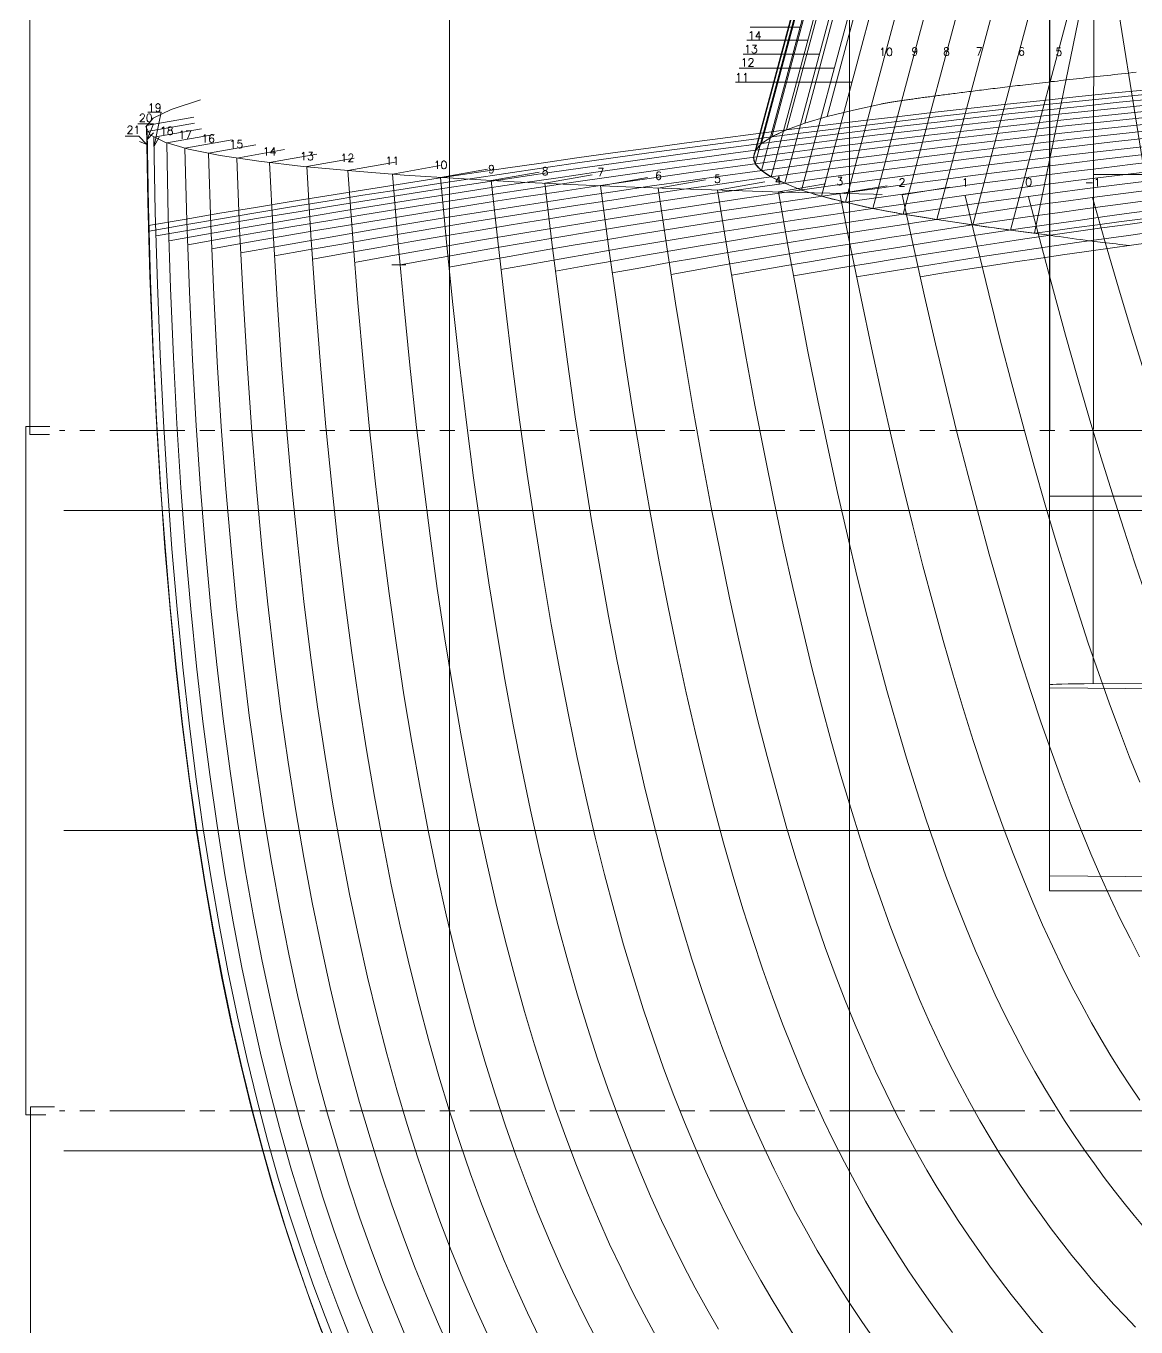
# Model space of a CAD drawing. Extents: x -3086 to 3308, y -97 to 4301.
# Drawn here: x -3029 to -1642, y 1430 to 3055 of the extents above; entities that cross this region are included whole.
import ezdxf
from ezdxf.enums import TextEntityAlignment as Align

# ---------------------------------------------------------------- set-up
doc = ezdxf.new("R2010")
doc.units = 0
doc.header["$LTSCALE"] = 3
doc.header["$MEASUREMENT"] = 0
doc.linetypes.add('CENTER', pattern=[50, 31.25, -6.25, 6.25, -6.25])
doc.layers.get('0').update_dxf_attribs({"linetype": 'CONTINUOUS'})
for name, color, linetype in [('-1', 7, 'CONTINUOUS'), ('1', 7, 'CONTINUOUS'), ('10', 7, 'CONTINUOUS'), ('11', 7, 'CONTINUOUS'), ('12', 7, 'CONTINUOUS'), ('13', 7, 'CONTINUOUS'), ('14', 7, 'CONTINUOUS'), ('15', 7, 'CONTINUOUS'), ('16', 7, 'CONTINUOUS'), ('17', 7, 'CONTINUOUS'), ('18', 7, 'CONTINUOUS'), ('19', 7, 'CONTINUOUS'), ('2', 7, 'CONTINUOUS'), ('20', 7, 'CONTINUOUS'), ('21', 7, 'CONTINUOUS'), ('22', 7, 'CONTINUOUS'), ('23', 7, 'CONTINUOUS'), ('3', 7, 'CONTINUOUS'), ('4', 7, 'CONTINUOUS'), ('5', 7, 'CONTINUOUS'), ('6', 7, 'CONTINUOUS'), ('7', 7, 'CONTINUOUS'), ('8', 7, 'CONTINUOUS'), ('9', 7, 'CONTINUOUS'), ('CENTER', 1, 'CENTER'), ('P1', 1, 'CONTINUOUS'), ('P3', 7, 'CONTINUOUS'), ('P5', 3, 'CONTINUOUS')]:
    doc.layers.add(name, color=color, linetype=linetype)
doc.styles.get("Standard").update_dxf_attribs({"font": 'SIMPLEX'})

msp = doc.modelspace()

# ---------------------------------------------------------------- linework, layer by layer
at = {"layer": '-1', "lineweight": 0, "elevation": -20650}
msp.add_lwpolyline([(-1696.5, 2841.1), (-1680, 2783.5), (-1663.8, 2728.3), (-1647.9, 2675.3), (-1632.3, 2624.7)], dxfattribs=at)
at = {"lineweight": 0, "elevation": -20250}
msp.add_lwpolyline([(-1776.2, 2841.9), (-1760.6, 2781.9), (-1745.2, 2724.3), (-1730, 2669.1), (-1715, 2616.3), (-1700.3, 2565.6), (-1685.8, 2517.2), (-1671.5, 2470.9), (-1657.3, 2426.7), (-1643.4, 2384.4), (-1629.6, 2344.1)], dxfattribs=at)
at = {"layer": '1', "lineweight": 0, "elevation": -19850}
msp.add_lwpolyline([(-1855.4, 2843.1), (-1840.6, 2780.7), (-1826, 2720.8), (-1811.6, 2663.4), (-1797.3, 2608.4), (-1783.2, 2555.7), (-1769.2, 2505.2), (-1755.4, 2456.9), (-1741.7, 2410.8), (-1728.2, 2366.7), (-1714.8, 2324.6), (-1701.6, 2284.4), (-1688.5, 2246.2), (-1675.5, 2209.7), (-1662.7, 2175), (-1649.9, 2141.9), (-1637.3, 2110.5)], dxfattribs=at)
at = {"layer": '10', "lineweight": 0}
msp.add_line((-2511.4, 2866, -16250), (-2452.4, 2876.6, -16250), dxfattribs=at)
at = {"layer": '10', "lineweight": 0, "elevation": -16250}
msp.add_lwpolyline([(-2511.4, 2866), (-2503.7, 2785.1), (-2495.8, 2707.3), (-2487.5, 2632.3), (-2478.8, 2560.1), (-2469.9, 2490.7), (-2460.6, 2423.9), (-2451, 2359.8), (-2441.1, 2298.2), (-2431, 2239), (-2420.5, 2182.2), (-2409.8, 2127.7), (-2398.8, 2075.4), (-2387.5, 2025.3), (-2376, 1977.2), (-2364.2, 1931.1), (-2352.2, 1886.9), (-2340, 1844.6), (-2327.6, 1804), (-2314.9, 1765.1), (-2302, 1727.9), (-2289, 1692.1), (-2275.7, 1657.9), (-2262.3, 1625), (-2248.7, 1593.4), (-2235, 1563), (-2221, 1533.9), (-2207, 1505.8), (-2192.8, 1478.7), (-2178.4, 1452.5), (-2164, 1427.2)], dxfattribs=at)
at = {"layer": '10', "lineweight": 0}
msp.add_arc((0, -10966.4, -16250), 13946.4, 90, 100.32877, dxfattribs=at)
at = {"layer": '11', "lineweight": 0}
for p, q in [((-2035, 2842.7, -15850), (-1945.5, 3176.8, -15850)), ((-2571.3, 2870.2, -15850), (-2511.8, 2880.9, -15850)), ((-2554.6, 2757, -15850), (-2572.2, 2757, -15850))]:
    msp.add_line(p, q, dxfattribs=at)
at = {"layer": '11', "lineweight": 0, "elevation": -15850}
msp.add_lwpolyline([(-2571.3, 2870.2), (-2564.5, 2787.6), (-2557.2, 2708), (-2549.6, 2631.4), (-2541.6, 2557.6), (-2533.2, 2486.6), (-2524.4, 2418.3), (-2515.3, 2352.7), (-2505.8, 2289.6), (-2496, 2229), (-2485.8, 2170.8), (-2475.3, 2114.9), (-2464.5, 2061.2), (-2453.4, 2009.7), (-2442, 1960.4), (-2430.4, 1913), (-2418.4, 1867.6), (-2406.2, 1824), (-2393.7, 1782.3), (-2381, 1742.2), (-2368, 1703.8), (-2354.8, 1666.9), (-2341.4, 1631.5), (-2327.7, 1597.5), (-2313.9, 1564.8), (-2299.9, 1533.4), (-2285.7, 1503.2), (-2271.4, 1474), (-2256.8, 1445.9), (-2242.2, 1418.7)], dxfattribs=at)
at = {"layer": '11', "lineweight": 0}
msp.add_arc((0, -11331.6, -15850), 14319.6, 90, 100.30539, dxfattribs=at)
at = {"layer": '12', "lineweight": 0}
for p, q in [((-2060, 2850.4, -15450), (-1971, 3182.5, -15450)), ((-2627.1, 2874.7, -15450), (-2568, 2885.3, -15450))]:
    msp.add_line(p, q, dxfattribs=at)
at = {"layer": '12', "lineweight": 0, "elevation": -15450}
msp.add_lwpolyline([(-2627.1, 2874.7), (-2621.1, 2790.4), (-2614.6, 2709.3), (-2607.7, 2631.1), (-2600.3, 2555.8), (-2592.5, 2483.3), (-2584.2, 2413.5), (-2575.6, 2346.4), (-2566.5, 2281.9), (-2557, 2219.9), (-2547.1, 2160.4), (-2536.9, 2103.1), (-2526.3, 2048.2), (-2515.4, 1995.5), (-2504.1, 1944.8), (-2492.5, 1896.3), (-2480.5, 1849.6), (-2468.3, 1804.9), (-2455.8, 1762), (-2443, 1720.8), (-2429.9, 1681.2), (-2416.6, 1643.3), (-2403, 1606.8), (-2389.2, 1571.7), (-2375.1, 1538), (-2360.8, 1505.6), (-2346.4, 1474.3), (-2331.7, 1444.2), (-2316.9, 1415)], dxfattribs=at)
at = {"layer": '12', "lineweight": 0}
msp.add_arc((0, -11650.4, -15450), 14646.4, 90, 100.29943, dxfattribs=at)
at = {"layer": '13', "lineweight": 0}
for p, q in [((-2081, 2858.8, -15050), (-1806.6, 3882.8, -15050)), ((-2678.4, 2879.6, -15050), (-2619.3, 2890.2, -15050))]:
    msp.add_line(p, q, dxfattribs=at)
at = {"layer": '13', "lineweight": 0, "elevation": -15050}
msp.add_lwpolyline([(-2678.4, 2879.6), (-2673.3, 2793.8), (-2667.5, 2711.1), (-2661.3, 2631.4), (-2654.5, 2554.6), (-2647.3, 2480.7), (-2639.5, 2409.5), (-2631.3, 2341.1), (-2622.7, 2275.2), (-2613.5, 2211.9), (-2604, 2151), (-2594, 2092.6), (-2583.6, 2036.4), (-2572.8, 1982.4), (-2561.6, 1930.6), (-2550.1, 1880.9), (-2538.2, 1833.1), (-2525.9, 1787.2), (-2513.4, 1743.2), (-2500.5, 1700.9), (-2487.3, 1660.3), (-2473.8, 1621.3), (-2460.1, 1583.8), (-2446, 1547.8), (-2431.8, 1513.1), (-2417.3, 1479.6), (-2402.5, 1447.4), (-2387.6, 1416.3)], dxfattribs=at)
at = {"layer": '13', "lineweight": 0}
msp.add_arc((0, -11981.3, -15050), 14985.3, 90, 100.26813, dxfattribs=at)
at = {"layer": '14', "lineweight": 0}
for p, q in [((-2098, 2866.8, -14650), (-1825, 3885.7, -14650)), ((-2724.9, 2884.8, -14650), (-2665.9, 2895.3, -14650))]:
    msp.add_line(p, q, dxfattribs=at)
at = {"layer": '14', "lineweight": 0, "elevation": -14650}
msp.add_lwpolyline([(-2724.9, 2884.8), (-2720.5, 2797.5), (-2715.5, 2713.4), (-2709.9, 2632.2), (-2703.8, 2554.1), (-2697.1, 2478.8), (-2689.8, 2406.3), (-2682.1, 2336.5), (-2673.8, 2269.4), (-2665, 2204.9), (-2655.7, 2142.8), (-2645.9, 2083.1), (-2635.7, 2025.8), (-2625.1, 1970.6), (-2614, 1917.7), (-2602.6, 1866.9), (-2590.7, 1818), (-2578.4, 1771.1), (-2565.8, 1726), (-2552.8, 1682.7), (-2539.5, 1641.1), (-2525.9, 1601.1), (-2512, 1562.6), (-2497.8, 1525.6), (-2483.3, 1490), (-2468.5, 1455.6), (-2453.5, 1422.5)], dxfattribs=at)
at = {"layer": '14', "lineweight": 0}
msp.add_arc((0, -12319.5, -14650), 15330.5, 90, 100.21499, dxfattribs=at)
at = {"layer": '15', "lineweight": 0}
for p, q in [((-2110, 2874.8, -14250), (-1838.4, 3888.5, -14250)), ((-2766, 2890.4, -14250), (-2706.5, 2901, -14250))]:
    msp.add_line(p, q, dxfattribs=at)
at = {"layer": '15', "lineweight": 0, "elevation": -14250}
msp.add_lwpolyline([(-2766, 2890.4), (-2762.4, 2801.7), (-2758.1, 2716.2), (-2753.1, 2633.7), (-2747.6, 2554.2), (-2741.4, 2477.6), (-2734.6, 2403.9), (-2727.2, 2332.9), (-2719.3, 2264.6), (-2710.8, 2198.8), (-2701.7, 2135.6), (-2692.2, 2074.8), (-2682.2, 2016.3), (-2671.7, 1960.1), (-2660.7, 1906.1), (-2649.2, 1854.2), (-2637.4, 1804.3), (-2625.1, 1756.4), (-2612.4, 1710.4), (-2599.4, 1666.1), (-2586, 1623.5), (-2572.2, 1582.6), (-2558.1, 1543.2), (-2543.7, 1505.3), (-2529, 1468.8), (-2514, 1433.6), (-2498.7, 1399.6)], dxfattribs=at)
at = {"layer": '15', "lineweight": 0}
msp.add_arc((0, -12598.1, -14250), 15616.1, 90, 100.18335, dxfattribs=at)
at = {"layer": '16', "lineweight": 0}
for p, q in [((-2117.9, 2883.3, -13850), (-1847.8, 3891.4, -13850)), ((-2801.5, 2896.4, -13850), (-2742.3, 2906.9, -13850))]:
    msp.add_line(p, q, dxfattribs=at)
at = {"layer": '16', "lineweight": 0, "elevation": -13850}
msp.add_lwpolyline([(-2801.5, 2896.4), (-2798.5, 2806.3), (-2794.8, 2719.5), (-2790.4, 2635.7), (-2785.3, 2555), (-2779.6, 2477.2), (-2773.2, 2402.3), (-2766.2, 2330.1), (-2758.5, 2260.6), (-2750.3, 2193.7), (-2741.5, 2129.4), (-2732.1, 2067.5), (-2722.3, 2008), (-2711.8, 1950.8), (-2700.9, 1895.8), (-2689.5, 1842.9), (-2677.6, 1792.1), (-2665.3, 1743.2), (-2652.6, 1696.3), (-2639.4, 1651.1), (-2625.9, 1607.6), (-2612, 1565.8), (-2597.7, 1525.6), (-2583.1, 1486.9), (-2568.2, 1449.5), (-2552.9, 1413.5)], dxfattribs=at)
at = {"layer": '16', "lineweight": 0}
msp.add_arc((0, -12874.4, -13850), 15899.4, 90, 100.13302, dxfattribs=at)
at = {"layer": '17', "lineweight": 0}
for p, q in [((-2120, 2891.5, -13450), (-1851.3, 3894.2, -13450)), ((-2830.8, 2902.7, -13450), (-2771.7, 2913.1, -13450))]:
    msp.add_line(p, q, dxfattribs=at)
at = {"layer": '17', "lineweight": 0, "elevation": -13450}
msp.add_lwpolyline([(-2830.8, 2902.7), (-2828.4, 2811.4), (-2825.2, 2723.3), (-2821.3, 2638.3), (-2816.6, 2556.4), (-2811.2, 2477.5), (-2805.2, 2401.4), (-2798.4, 2328.1), (-2791, 2257.6), (-2783, 2189.6), (-2774.4, 2124.3), (-2765.1, 2061.4), (-2755.3, 2000.9), (-2745, 1942.7), (-2734.1, 1886.8), (-2722.7, 1833), (-2710.8, 1781.3), (-2698.4, 1731.6), (-2685.6, 1683.7), (-2672.3, 1637.7), (-2658.7, 1593.5), (-2644.6, 1550.9), (-2630.1, 1509.8), (-2615.3, 1470.3), (-2600.2, 1432.2), (-2584.8, 1395.5)], dxfattribs=at)
at = {"layer": '17', "lineweight": 0}
msp.add_arc((0, -13145.3, -13450), 16176.3, 90, 100.06598, dxfattribs=at)
at = {"layer": '18', "lineweight": 0}
for p, q in [((-2117, 2900.1, -13050), (-1849.8, 3897.1, -13050)), ((-2853.6, 2909.3, -13050), (-2794.3, 2919.7, -13050))]:
    msp.add_line(p, q, dxfattribs=at)
at = {"layer": '18', "lineweight": 0, "elevation": -13050}
msp.add_lwpolyline([(-2853.6, 2909.3), (-2851.6, 2816.8), (-2848.8, 2727.6), (-2845.2, 2641.5), (-2840.9, 2558.4), (-2835.8, 2478.4), (-2829.9, 2401.3), (-2823.4, 2327), (-2816.2, 2255.4), (-2808.3, 2186.5), (-2799.8, 2120.2), (-2790.6, 2056.4), (-2780.8, 1995), (-2770.5, 1935.9), (-2759.6, 1879.1), (-2748.2, 1824.5), (-2736.2, 1771.9), (-2723.7, 1721.4), (-2710.8, 1672.8), (-2697.4, 1626), (-2683.6, 1581), (-2669.4, 1537.7), (-2654.8, 1495.9), (-2639.8, 1455.7), (-2624.4, 1416.9)], dxfattribs=at)
at = {"layer": '18', "lineweight": 0}
msp.add_arc((0, -13275.3, -13050), 16313.3, 90, 100.06379, dxfattribs=at)
at = {"layer": '19', "lineweight": 0}
for p, q in [((-2110, 2908.5, -12650), (-1844.3, 3900, -12650)), ((-2869.5, 2916.3, -12650), (-2810.2, 2926.7, -12650))]:
    msp.add_line(p, q, dxfattribs=at)
at = {"layer": '19', "lineweight": 0, "elevation": -12650}
msp.add_lwpolyline([(-2869.5, 2916.3), (-2867.8, 2822.7), (-2865.2, 2732.3), (-2861.8, 2645.1), (-2857.7, 2561), (-2852.7, 2480), (-2847, 2401.9), (-2840.6, 2326.6), (-2833.4, 2254.1), (-2825.5, 2184.3), (-2817, 2117.1), (-2807.9, 2052.4), (-2798.1, 1990.2), (-2787.7, 1930.3), (-2776.8, 1872.7), (-2765.2, 1817.3), (-2753.2, 1764), (-2740.6, 1712.7), (-2727.6, 1663.4), (-2714.1, 1615.9), (-2700.1, 1570.2), (-2685.7, 1526.2), (-2670.9, 1483.9), (-2655.7, 1443), (-2640.2, 1403.6)], dxfattribs=at)
at = {"layer": '19', "lineweight": 0}
msp.add_arc((0, -13454.8, -12650), 16498.8, 90, 100.00693, dxfattribs=at)
at = {"layer": '2', "lineweight": 0}
msp.add_line((-1934.1, 2844.5, -19450), (-1875, 2853.9, -19450), dxfattribs=at)
msp.add_lwpolyline([(-2079, 2925.4), (-2089.8, 2920.8, 0.028765), (-2097, 2917), (-2107.6, 2910.3, 0.027534), (-2110, 2908.5), (-2113.3, 2905.2, 0.034925), (-2117, 2900.1), (-2119.1, 2895.6, 0.06347), (-2120, 2891.5), (-2119.7, 2887.3, 0.080644), (-2117.9, 2883.3), (-2114.5, 2878.9, 0.041532), (-2110, 2874.8), (-2102.5, 2869.4, 0.028591), (-2098, 2866.8), (-2089.8, 2862.8, 0.008812), (-2081, 2858.8), (-2067.8, 2853.4, 0.009557), (-2060, 2850.4), (-2047.6, 2846.3, 0.010306), (-2035, 2842.7), (-2021.2, 2839.1, 0.00279), (-2005, 2835.1), (-1982.4, 2829.8, 0.005092), (-1971, 2827.3), (-1953.9, 2824, 0.004846), (-1933, 2820.4), (-1910.3, 2816.7, 0.000887), (-1891, 2813.7), (-1854.7, 2808.1, 0.002815), (-1846, 2806.8), (-1830.6, 2804.6, 0.000565), (-1799, 2800.4), (-1776.6, 2797.3, -0.000079), (-1750, 2793.8), (-1743.4, 2792.9, 0.000054), (-1700, 2787), (-1683.4, 2784.9, 0.002566), (-1650, 2781.2)], format="xyb", dxfattribs=at)
at = {"layer": '2', "lineweight": 0, "elevation": -19450}
msp.add_lwpolyline([(-1934.1, 2844.5), (-1920.1, 2779.8), (-1906.2, 2717.7), (-1892.5, 2658.1), (-1878.9, 2601), (-1865.3, 2546.2), (-1851.9, 2493.8), (-1838.6, 2443.6), (-1825.4, 2395.5), (-1812.3, 2349.6), (-1799.3, 2305.8), (-1786.4, 2263.9), (-1773.6, 2224), (-1760.8, 2185.9), (-1748.2, 2149.6), (-1735.6, 2115), (-1723.1, 2082), (-1710.6, 2050.7), (-1698.3, 2020.9), (-1686, 1992.5), (-1673.7, 1965.6), (-1661.6, 1939.9), (-1649.4, 1915.6), (-1637.4, 1892.4)], dxfattribs=at)
at = {"layer": '2', "lineweight": 0}
msp.add_arc((0, -9123.9, -19450), 12018.9, 90, 99.15194, dxfattribs=at)
at = {"layer": '20', "lineweight": 0}
msp.add_line((-2097, 2917, -12250), (-1832.9, 3902.8, -12250), dxfattribs=at)
at = {"layer": '20', "lineweight": 0, "elevation": -12250}
for points in [[(-2878.1, 2923.6), (-2819, 2933.9)], [(-2878.1, 2923.6), (-2876.4, 2828.9), (-2873.9, 2737.5), (-2870.6, 2649.3), (-2866.4, 2564.2), (-2861.5, 2482.2), (-2855.8, 2403.2), (-2849.3, 2327), (-2842.1, 2253.7), (-2834.2, 2183), (-2825.6, 2115), (-2816.4, 2049.5), (-2806.5, 1986.5), (-2796, 1925.9), (-2785, 1867.6), (-2773.3, 1811.5), (-2761.1, 1757.5), (-2748.4, 1705.6), (-2735.2, 1655.6), (-2721.6, 1607.5), (-2707.4, 1561.2), (-2692.9, 1516.7), (-2677.9, 1473.7), (-2662.5, 1432.3), (-2646.8, 1392.4)]]:
    msp.add_lwpolyline(points, dxfattribs=at)
at = {"layer": '20', "lineweight": 0}
msp.add_arc((0, -13547.6, -12250), 16597.6, 90, 99.97703, dxfattribs=at)
at = {"layer": '21', "lineweight": 0}
for p, q in [((-2079, 2925.4, -11850), (-1925.7, 3497.5, -11850)), ((-2879, 2931.2, -11850), (-2819.6, 2941.4, -11850))]:
    msp.add_line(p, q, dxfattribs=at)
at = {"layer": '21', "lineweight": 0, "elevation": -11850}
msp.add_lwpolyline([(-2879, 2931.2), (-2877.2, 2835.5), (-2874.5, 2743.1), (-2871, 2654), (-2866.7, 2568), (-2861.6, 2485.1), (-2855.7, 2405.2), (-2849.1, 2328.2), (-2841.8, 2254.1), (-2833.7, 2182.7), (-2824.9, 2113.9), (-2815.5, 2047.7), (-2805.5, 1984), (-2794.8, 1922.7), (-2783.6, 1863.8), (-2771.8, 1807), (-2759.4, 1752.4), (-2746.5, 1699.9), (-2733.1, 1649.4), (-2719.3, 1600.8), (-2705, 1554), (-2690.2, 1508.9), (-2675.1, 1465.5), (-2659.6, 1423.6)], dxfattribs=at)
at = {"layer": '21', "lineweight": 0}
msp.add_arc((0, -13682.6, -11850), 16737.6, 90, 99.89534, dxfattribs=at)
at = {"layer": '22', "lineweight": 0}
msp.add_line((-2056, 2934.1, -11450), (-1982.1, 3209.7, -11450), dxfattribs=at)
at = {"layer": '23', "lineweight": 0}
msp.add_line((-2028, 2942.2, -11050), (-1955.5, 3212.6, -11050), dxfattribs=at)
at = {"layer": '3', "lineweight": 0}
msp.add_line((-2012, 2846.1, -19050), (-1952.8, 2855.8, -19050), dxfattribs=at)
at = {"layer": '3', "lineweight": 0, "elevation": -19050}
msp.add_lwpolyline([(-2012, 2846.1), (-1998.8, 2779.2), (-1985.7, 2715), (-1972.7, 2653.3), (-1959.7, 2594.1), (-1946.8, 2537.3), (-1933.9, 2482.9), (-1921.1, 2430.8), (-1908.3, 2381), (-1895.6, 2333.3), (-1883, 2287.7), (-1870.4, 2244.1), (-1857.8, 2202.5), (-1845.3, 2162.8), (-1832.8, 2124.9), (-1820.4, 2088.8), (-1808, 2054.4), (-1795.6, 2021.6), (-1783.2, 1990.4), (-1770.9, 1960.7), (-1758.7, 1932.4), (-1746.4, 1905.5), (-1734.2, 1879.8), (-1722, 1855.4), (-1709.8, 1832.2), (-1697.7, 1810), (-1685.5, 1788.9), (-1673.4, 1768.7), (-1661.3, 1749.5), (-1649.2, 1731), (-1637.1, 1713.4)], dxfattribs=at)
at = {"layer": '3', "lineweight": 0}
msp.add_arc((0, -9190.4, -19050), 12097.4, 90, 99.4739, dxfattribs=at)
at = {"layer": '4', "lineweight": 0}
msp.add_line((-2089, 2848.1, -18650), (-2030, 2858.1, -18650), dxfattribs=at)
at = {"layer": '4', "lineweight": 0, "elevation": -18650}
msp.add_lwpolyline([(-2089, 2848.1), (-2076.7, 2779), (-2064.3, 2712.6), (-2052, 2648.8), (-2039.6, 2587.6), (-2027.3, 2528.9), (-2015, 2472.6), (-2002.6, 2418.7), (-1990.3, 2367), (-1978, 2317.5), (-1965.7, 2270.2), (-1953.4, 2225), (-1941, 2181.7), (-1928.7, 2140.5), (-1916.4, 2101), (-1904.1, 2063.4), (-1891.8, 2027.6), (-1879.5, 1993.3), (-1867.1, 1960.7), (-1854.8, 1929.6), (-1842.5, 1900), (-1830.1, 1871.8), (-1817.8, 1844.9), (-1805.5, 1819.2), (-1793.1, 1794.8), (-1780.8, 1771.4), (-1768.4, 1749.1), (-1756, 1727.8), (-1743.6, 1707.4), (-1731.2, 1687.9), (-1718.8, 1669.1), (-1706.4, 1651), (-1694, 1633.6), (-1681.6, 1616.7), (-1669.1, 1600.4), (-1656.6, 1584.5), (-1644.1, 1569.1), (-1631.6, 1554.1)], dxfattribs=at)
at = {"layer": '4', "lineweight": 0}
msp.add_arc((0, -9272.5, -18650), 12192.5, 90, 99.77474, dxfattribs=at)
at = {"layer": '5', "lineweight": 0}
for p, q in [((-1799, 2800.4, -18250), (-1702.7, 3159.7, -18250)), ((-2164.9, 2850.3, -18250), (-2105.8, 2860.6, -18250))]:
    msp.add_line(p, q, dxfattribs=at)
at = {"layer": '5', "lineweight": 0, "elevation": -18250}
msp.add_lwpolyline([(-2164.9, 2850.3), (-2153.3, 2779.1), (-2141.7, 2710.6), (-2130, 2644.8), (-2118.3, 2581.7), (-2106.5, 2521), (-2094.7, 2462.9), (-2082.9, 2407.1), (-2071, 2353.7), (-2059, 2302.5), (-2047, 2253.5), (-2035, 2206.6), (-2022.9, 2161.8), (-2010.8, 2118.9), (-1998.6, 2078), (-1986.4, 2038.9), (-1974.2, 2001.6), (-1961.9, 1965.9), (-1949.6, 1931.9), (-1937.2, 1899.5), (-1924.8, 1868.5), (-1912.4, 1839), (-1899.9, 1810.8), (-1887.4, 1783.9), (-1874.9, 1758.2), (-1862.3, 1733.7), (-1849.7, 1710.2), (-1837.1, 1687.8), (-1824.4, 1666.2), (-1811.7, 1645.5), (-1799, 1625.7), (-1786.2, 1606.5), (-1773.4, 1588), (-1760.6, 1570.1), (-1747.8, 1552.6), (-1734.9, 1535.7), (-1722, 1519.3), (-1709, 1503.3), (-1695.9, 1487.7), (-1682.7, 1472.6), (-1669.5, 1457.9), (-1656.1, 1443.7), (-1642.5, 1429.8)], dxfattribs=at)
at = {"layer": '5', "lineweight": 0}
msp.add_arc((0, -9425.7, -18250), 12357.7, 90, 100.00692, dxfattribs=at)
at = {"layer": '6', "lineweight": 0}
for p, q in [((-1846, 2806.8, -17850), (-1750.7, 3162.5, -17850)), ((-2239.1, 2852.8, -17850), (-2180.2, 2863.2, -17850))]:
    msp.add_line(p, q, dxfattribs=at)
at = {"layer": '6', "lineweight": 0, "elevation": -17850}
msp.add_lwpolyline([(-2239.1, 2852.8), (-2228.3, 2779.5), (-2217.4, 2709.1), (-2206.4, 2641.3), (-2195.3, 2576.2), (-2184.1, 2513.7), (-2172.8, 2453.7), (-2161.4, 2396.2), (-2149.9, 2341), (-2138.4, 2288.1), (-2126.7, 2237.5), (-2114.9, 2189), (-2103.1, 2142.6), (-2091.1, 2098.2), (-2079.1, 2055.8), (-2067, 2015.2), (-2054.8, 1976.5), (-2042.6, 1939.4), (-2030.3, 1904.1), (-2017.9, 1870.3), (-2005.4, 1838), (-1992.8, 1807.2), (-1980.2, 1777.8), (-1967.6, 1749.6), (-1954.8, 1722.7), (-1942, 1697), (-1929.2, 1672.4), (-1916.3, 1648.7), (-1903.3, 1626), (-1890.3, 1604.2), (-1877.2, 1583.3), (-1864.1, 1563), (-1851, 1543.4), (-1837.7, 1524.4), (-1824.5, 1505.9), (-1811.2, 1487.9), (-1797.8, 1470.4), (-1784.4, 1453.4), (-1770.9, 1436.8), (-1757.2, 1420.7)], dxfattribs=at)
at = {"layer": '6', "lineweight": 0}
msp.add_arc((0, -9634.6, -17850), 12577.6, 90, 100.17986, dxfattribs=at)
at = {"layer": '7', "lineweight": 0}
for p, q in [((-1891, 2813.7, -17450), (-1796.8, 3165.4, -17450)), ((-2311.2, 2855.6, -17450), (-2252.6, 2866.1, -17450))]:
    msp.add_line(p, q, dxfattribs=at)
at = {"layer": '7', "lineweight": 0, "elevation": -17450}
msp.add_lwpolyline([(-2311.2, 2855.6), (-2301.2, 2780.3), (-2291.1, 2707.9), (-2280.8, 2638.3), (-2270.3, 2571.3), (-2259.6, 2507), (-2248.9, 2445.3), (-2237.9, 2386), (-2226.8, 2329.1), (-2215.6, 2274.6), (-2204.2, 2222.3), (-2192.7, 2172.3), (-2181.1, 2124.4), (-2169.4, 2078.5), (-2157.5, 2034.6), (-2145.5, 1992.6), (-2133.3, 1952.4), (-2121.1, 1914), (-2108.8, 1877.3), (-2096.3, 1842.2), (-2083.7, 1808.6), (-2071.1, 1776.5), (-2058.3, 1745.9), (-2045.5, 1716.5), (-2032.5, 1688.4), (-2019.5, 1661.5), (-2006.4, 1635.6), (-1993.2, 1610.9), (-1979.9, 1587.1), (-1966.6, 1564.1), (-1953.2, 1542), (-1939.7, 1520.7), (-1926.2, 1500), (-1912.6, 1479.9), (-1898.9, 1460.4), (-1885.2, 1441.3), (-1871.4, 1422.8)], dxfattribs=at)
at = {"layer": '7', "color": 7, "lineweight": 0}
msp.add_polyline3d([(-2811.2, 2963, -10325), (-2848, 2951.2, -10865.4), (-2870.7, 2940, -11404.3), (-2879.5, 2929.4, -11940.2), (-2874.3, 2919.5, -12471.7), (-2856.1, 2910.2, -12997.3), (-2826.4, 2901.6, -13515.6), (-2786.7, 2893.7, -14025.2), (-2738.4, 2886.5, -14524.6), (-2683, 2880, -15012.5), (-2622.1, 2874.2, -15487.5), (-2556.9, 2869.1, -15948.4), (-2488.9, 2864.6, -16393.9), (-2419.3, 2860.7, -16822.7), (-2349.3, 2857.3, -17233.8), (-2279.8, 2854.3, -17625.9), (-2211.9, 2851.8, -17998), (-2146.2, 2849.7, -18349), (-2083.7, 2847.9, -18678.1), (-2024.7, 2846.4, -18984.3), (-1969.9, 2845.2, -19266.7), (-1959.2, 2845, -19321.1)], dxfattribs=at)
at = {"layer": '7', "lineweight": 0}
msp.add_arc((0, -9951.4, -17450), 12904.4, 90, 100.25138, dxfattribs=at)
at = {"layer": '8', "lineweight": 0}
for p, q in [((-1933, 2820.4, -17050), (-1839.8, 3168.3, -17050)), ((-2380.9, 2858.8, -17050), (-2321.7, 2869.4, -17050))]:
    msp.add_line(p, q, dxfattribs=at)
at = {"layer": '8', "lineweight": 0, "elevation": -17050}
msp.add_lwpolyline([(-2380.9, 2858.8), (-2371.7, 2781.5), (-2362.3, 2707.2), (-2352.6, 2635.7), (-2342.8, 2567), (-2332.7, 2500.9), (-2322.4, 2437.4), (-2311.9, 2376.5), (-2301.3, 2318), (-2290.4, 2261.9), (-2279.3, 2208), (-2268.1, 2156.5), (-2256.7, 2107), (-2245.1, 2059.7), (-2233.3, 2014.3), (-2221.4, 1970.9), (-2209.3, 1929.4), (-2197.1, 1889.6), (-2184.7, 1851.6), (-2172.2, 1815.2), (-2159.6, 1780.4), (-2146.8, 1747.1), (-2133.9, 1715.1), (-2120.8, 1684.6), (-2107.7, 1655.3), (-2094.4, 1627.2), (-2081, 1600.2), (-2067.5, 1574.3), (-2054, 1549.4), (-2040.3, 1525.4), (-2026.5, 1502.2), (-2012.7, 1479.7), (-1998.8, 1458), (-1984.8, 1436.8), (-1970.7, 1416.2)], dxfattribs=at)
at = {"layer": '8', "lineweight": 0}
msp.add_arc((0, -10302.9, -17050), 13264.9, 90, 100.28155, dxfattribs=at)
at = {"layer": '9', "lineweight": 0}
for p, q in [((-1971, 2827.3, -16650), (-1878.9, 3171.1, -16650)), ((-2447.8, 2862.2, -16650), (-2388.2, 2872.9, -16650))]:
    msp.add_line(p, q, dxfattribs=at)
at = {"layer": '9', "lineweight": 0, "elevation": -16650}
msp.add_lwpolyline([(-2447.8, 2862.2), (-2439.4, 2783.1), (-2430.7, 2707), (-2421.7, 2633.7), (-2412.4, 2563.2), (-2402.9, 2495.5), (-2393.1, 2430.3), (-2383.1, 2367.7), (-2372.8, 2307.7), (-2362.3, 2250), (-2351.5, 2194.6), (-2340.5, 2141.6), (-2329.3, 2090.7), (-2317.9, 2041.9), (-2306.3, 1995.2), (-2294.4, 1950.4), (-2282.4, 1907.5), (-2270.2, 1866.5), (-2257.8, 1827.2), (-2245.2, 1789.5), (-2232.4, 1753.4), (-2219.5, 1718.9), (-2206.4, 1685.8), (-2193.2, 1654), (-2179.8, 1623.6), (-2166.3, 1594.4), (-2152.7, 1566.3), (-2138.9, 1539.2), (-2125, 1513.2), (-2111, 1488.1), (-2096.9, 1463.8), (-2082.7, 1440.3), (-2068.4, 1417.5)], dxfattribs=at)
at = {"layer": '9', "lineweight": 0}
msp.add_arc((0, -10622.6, -16650), 13593.6, 90, 100.32213, dxfattribs=at)
at = {"layer": 'CENTER', "color": 5, "lineweight": 0}
for p, q in [((3169.1, 2550, -10650), (-2987.4, 2550, -10650)), ((3169.1, 1700, -10650), (-2987.4, 1700, -10650))]:
    msp.add_line(p, q, dxfattribs=at)
at = {"layer": 'CENTER', "linetype": 'Continuous', "lineweight": 0}
for p, q in [((0, 2450), (-2982.3, 2450)), ((0, 2050), (-2982.3, 2050)), ((0, 1650), (-2982.3, 1650))]:
    msp.add_line(p, q, dxfattribs=at)
at = {"layer": 'P1', "lineweight": 0}
for p, q in [((-2500, 0, -10650), (-2500, 4224.4, -10650)), ((-2000, 0, -10650), (-2000, 4224.4, -10650)), ((-3024.5, 2545, -10650), (-3024.5, 3405, -10650)), ((-2062, 3053.8, -14250), (-2124.2, 3053.8, -14250)), ((-2052.2, 3037.6, -14650), (-2128.5, 3037.6, -14650)), ((-2037.7, 3020.3, -15050), (-2133.1, 3020.3, -15050)), ((-2019.2, 3002.6, -15450), (-2137.9, 3002.6, -15450)), ((-1996.8, 2985.3, -15850), (-2142.4, 2985.3, -15850)), ((-2877, 2947.5, -12650), (-2860.4, 2947.5, -12650)), ((-2860.4, 2947.5, -12650), (-2869.3, 2905.3, -12650)), ((-2889.7, 2933.3, -12250), (-2870.2, 2933.3, -12250)), ((-2870.2, 2933.3, -12250), (-2877.9, 2913.5, -12250)), ((-2905.5, 2917.9, -11850), (-2888.4, 2917.9, -11850)), ((-2888.4, 2917.9, -11850), (-2878.5, 2907.2, -11850)), ((-2878.5, 2907.2, -11850), (-2887.5, 2910.9, -11850)), ((-2877.9, 2913.5, -12250), (-2870.2, 2921.9, -12250)), ((-2869.3, 2905.3), (-2862.9, 2916.6)), ((-3029.5, 1695, -10650), (-3029.5, 2555, -10650)), ((-3029.5, 2555, -10650), (-2999.5, 2555, -10650)), ((-3024.5, 2545, -10650), (-2999.9, 2545, -10650)), ((-3029.5, 1695, -10650), (-3004.8, 1695, -10650)), ((-3023.9, 845, -10650), (-3023.9, 1705, -10650)), ((-3023.9, 1705, -10650), (-2993.9, 1705, -10650))]:
    msp.add_line(p, q, dxfattribs=at)
at = {"layer": 'P1', "lineweight": 0, "extrusion": (0, 1, 0)}
for p in [(-1749.7, 3211.5, -15787.6), (-1750, 2232.3, -15762.6)]:
    msp.add_line(p, (-1749.7, 2868.6, -15763.2), dxfattribs=at)
at = {"layer": 'P3', "lineweight": 0}
for p, q in [((-1750, 3896, -14850), (-1750, 1979, -14850)), ((-1681.7, 3186.1, -17450), (-1612.2, 2752, -17450)), ((0, 2468, -15849.9), (-1750, 2468, -15849.9)), ((-1750, 2444, -14650), (-1750, 1975, -14650))]:
    msp.add_line(p, q, dxfattribs=at)
at = {"layer": 'P3', "lineweight": 0, "extrusion": (0, 1, 0)}
for p, q in [((-1695, 2870, -15835.4), (-1694.2, 3221.1, -15860.2)), ((-1695.3, 2233.7, -15834.8), (-1695, 2870, -15835.4)), ((-1695, 2870, -15835.4), (-1349.8, 2870, -15932)), ((-1750, 2228.4, -15571.5), (-1100, 2223.1, -15302.9)), ((-1695.3, 2233.7, -15834.8), (-1536.6, 2234.6, -15879.3)), ((-1750, 1993.4, -15571.5), (-1750, 1975, -14650)), ((-1750, 1993.4, -15571.5), (-1100, 1988.1, -15302.9)), ((-1750, 1975, -14650), (-1100, 1975, -14650))]:
    msp.add_line(p, q, dxfattribs=at)
at = {"layer": 'P3', "lineweight": 0, "extrusion": (7.03121e-18, -0.999974, 0.007143)}
for p, q in [((-2005, 2835.1, -16250), (-1914.2, 3174, -16250)), ((-1769, 2796.3, -18494.8), (-1694.4, 3159.2, -18318.8))]:
    msp.add_line(p, q, dxfattribs=at)
at = {"layer": 'P3', "lineweight": 0, "extrusion": (1, 0, 0)}
msp.add_line((-1750, 1993.4, -15571.5), (-1750, 2228.4, -15571.5), dxfattribs=at)
at = {"layer": 'P3', "lineweight": 0}
for points in [[(-1960, 2958, -10281), (-1958.9, 2958.2, -10271.4), (-1957.8, 2958.4, -10262), (-1956.7, 2958.6, -10252.9), (-1955.5, 2958.8, -10244), (-1954.4, 2959, -10235.2), (-1953.2, 2959.2, -10226.7), (-1952, 2959.4, -10218.4), (-1950.8, 2959.6, -10210.3), (-1949.6, 2959.8, -10202.4), (-1948.3, 2960, -10194.7), (-1947.1, 2960.3, -10187.2), (-1945.8, 2960.5, -10179.8), (-1944.5, 2960.7, -10172.7), (-1943.2, 2960.9, -10165.7), (-1941.8, 2961.1, -10158.8), (-1940.5, 2961.3, -10152.2), (-1939.1, 2961.5, -10145.7), (-1937.7, 2961.7, -10139.3), (-1936.3, 2961.9, -10133.1), (-1934.9, 2962.2, -10127.1), (-1933.4, 2962.4, -10121.2), (-1931.9, 2962.6, -10115.4), (-1930.4, 2962.8, -10109.7), (-1928.9, 2963, -10104.2), (-1927.4, 2963.2, -10098.8), (-1925.8, 2963.5, -10093.6), (-1924.2, 2963.7, -10088.4), (-1922.6, 2963.9, -10083.3), (-1921, 2964.1, -10078.4), (-1919.3, 2964.4, -10073.6), (-1917.7, 2964.6, -10068.8), (-1916, 2964.8, -10064.1), (-1914.3, 2965.1, -10059.6), (-1912.5, 2965.3, -10055.1), (-1910.8, 2965.6, -10050.7), (-1909, 2965.8, -10046.4), (-1907.2, 2966, -10042.1), (-1905.3, 2966.3, -10037.9), (-1903.5, 2966.5, -10033.7), (-1901.6, 2966.8, -10029.7), (-1899.7, 2967, -10025.6), (-1897.7, 2967.3, -10021.6), (-1895.8, 2967.5, -10017.7), (-1893.8, 2967.8, -10013.8), (-1891.8, 2968.1, -10009.9), (-1889.7, 2968.3, -10006.1), (-1887.7, 2968.6, -10002.3), (-1885.6, 2968.9, -9998.5), (-1883.4, 2969.2, -9994.7), (-1881.3, 2969.4, -9990.9), (-1879.1, 2969.7, -9987.1), (-1876.9, 2970, -9983.4), (-1874.7, 2970.3, -9979.6), (-1872.4, 2970.6, -9975.9), (-1870.1, 2970.9, -9972.1), (-1867.8, 2971.2, -9968.4), (-1865.5, 2971.5, -9964.7), (-1863.1, 2971.8, -9960.9), (-1860.7, 2972.1, -9957.2), (-1858.3, 2972.4, -9953.5), (-1855.8, 2972.7, -9949.7), (-1853.3, 2973, -9946), (-1850.8, 2973.3, -9942.3), (-1848.2, 2973.7, -9938.6), (-1845.6, 2974, -9934.9), (-1843, 2974.3, -9931.1), (-1840.4, 2974.6, -9927.4), (-1837.7, 2975, -9923.7), (-1834.9, 2975.3, -9920), (-1832.2, 2975.7, -9916.2), (-1829.4, 2976, -9912.5), (-1826.6, 2976.4, -9908.8), (-1823.7, 2976.7, -9905), (-1820.8, 2977.1, -9901.3), (-1817.9, 2977.4, -9897.6), (-1814.9, 2977.8, -9893.8), (-1811.9, 2978.2, -9890.1), (-1808.9, 2978.5, -9886.3), (-1805.8, 2978.9, -9882.6), (-1802.7, 2979.3, -9878.8), (-1799.6, 2979.7, -9875), (-1796.4, 2980, -9871.2), (-1793.2, 2980.4, -9867.5), (-1789.9, 2980.8, -9863.7), (-1786.6, 2981.2, -9859.9), (-1783.3, 2981.6, -9856.1), (-1779.9, 2982, -9852.2), (-1776.5, 2982.4, -9848.4), (-1773.1, 2982.8, -9844.6), (-1769.6, 2983.2, -9840.7), (-1766, 2983.6, -9836.9), (-1762.5, 2984.1, -9833), (-1758.9, 2984.5, -9829.1), (-1755.2, 2984.9, -9825.2), (-1751.5, 2985.3, -9821.3), (-1747.8, 2985.8, -9817.4), (-1744, 2986.2, -9813.5), (-1740.2, 2986.6, -9809.5), (-1736.3, 2987.1, -9805.6), (-1732.4, 2987.5, -9801.6), (-1728.5, 2988, -9797.6), (-1724.5, 2988.4, -9793.6), (-1720.4, 2988.9, -9789.6), (-1716.4, 2989.4, -9785.6), (-1712.3, 2989.8, -9781.5), (-1708.1, 2990.3, -9777.5), (-1703.9, 2990.8, -9773.4), (-1699.7, 2991.2, -9769.4), (-1695.4, 2991.7, -9765.3), (-1691.1, 2992.2, -9761.2), (-1686.8, 2992.7, -9757.1), (-1682.4, 2993.2, -9753), (-1678, 2993.6, -9748.9), (-1673.6, 2994.1, -9744.8), (-1669.1, 2994.6, -9740.7), (-1664.6, 2995.1, -9736.6), (-1660.1, 2995.6, -9732.4), (-1655.6, 2996.1, -9728.3), (-1651, 2996.6, -9724.2), (-1646.4, 2997.1, -9720.1), (-1641.8, 2997.6, -9715.9)], [(-1769, 2796.3, -18494.8), (-1799, 2800.4, -18250), (-1846, 2806.8, -17850), (-1891, 2813.7, -17450), (-1933, 2820.4, -17050), (-1971, 2827.3, -16650), (-2005, 2835.1, -16250), (-2035, 2842.7, -15850), (-2060, 2850.4, -15450), (-2081, 2858.8, -15050), (-2098, 2866.8, -14650), (-2110, 2874.8, -14250), (-2117.9, 2883.3, -13850), (-2120, 2891.5, -13450), (-2117, 2900.1, -13050), (-2110, 2908.5, -12650), (-2097, 2917, -12250), (-2079, 2925.4, -11850), (-2056, 2934.1, -11450), (-2028, 2942.2, -11050), (-1995, 2950.2, -10650), (-1957, 2958.6, -10250)]]:
    msp.add_polyline3d(points, dxfattribs=at)
at = {"layer": 'P3', "lineweight": 0, "extrusion": (-1.42531e-15, 0.938786, 0.3445)}
msp.add_arc((5, -13965.3, -3746.3), 4703.9, 270, 292.0243, dxfattribs=at)
at = {"layer": 'P3', "lineweight": 0, "extrusion": (-1.65389e-16, -0.9998, -0.019996)}
msp.add_arc((-1675, -15804.1, -1916.6), 75, 180, 254.3264, dxfattribs=at)
at = {"layer": 'P5', "lineweight": 0, "extrusion": (0, 1, 0)}
msp.add_line((-1750, 2232.3, -15762.6), (-1750, 2228.4, -15571.5), dxfattribs=at)

# ---------------------------------------------------------------- texts
at = {"layer": 'P5', "lineweight": 0}
for s, p in [('14', (-2118.5, 3038.5, -14650)), ('13', (-2123.4, 3021.5, -15050)), ('10', (-1954.5, 3017.9, -16250)), ('9', (-1918.3, 3018.6, -16650)), ('8', (-1878.9, 3018.4, -17050)), ('7', (-1838, 3018.4, -17450)), ('12', (-2127.5, 3004.8)), ('11', (-2134.4, 2986.2, -15850)), ('19', (-2868.6, 2948.3, -12650)), ('20', (-2879.7, 2935.5, -12250)), ('18', (-2853.5, 2919.5, -13050)), ('17', (-2830.5, 2914.4, -13450)), ('16', (-2801.8, 2909.6, -13850)), ('15', (-2766.5, 2902.8, -14250)), ('14', (-2725, 2893.7, -14650)), ('13', (-2678.2, 2887.7, -15050)), ('12', (-2627.8, 2885.5)), ('11', (-2571.5, 2882, -15850)), ('10', (-2511.3, 2876.7, -16250)), ('9', (-2447.5, 2871.6, -16650)), ('8', (-2380.4, 2868.9, -17050)), ('7', (-2310.8, 2867.6, -17450)), ('6', (-2238.9, 2863.3, -17850)), ('5', (-2165, 2859.4, -18250)), ('4', (-2089.3, 2857.2, -18650)), ('3', (-2012.1, 2856.3, -19050)), ('2', (-1934.4, 2855, -19450)), ('1', (-1855.4, 2855, -19850)), ('0', (-1776.2, 2855.3, -20250)), ('-1', (-1696.1, 2855, -20650))]:
    msp.add_text(s, height=10, dxfattribs=at).set_placement(p, align=Align.CENTER)
for s, p in [('6', (-1789.3, 3018.5, -17850)), ('5', (-1742.7, 3018, -18250)), ('21', (-2903.8, 2920.5, -11850))]:
    msp.add_text(s, height=10, dxfattribs=at).set_placement(p)

doc.saveas('drawing.dxf')
